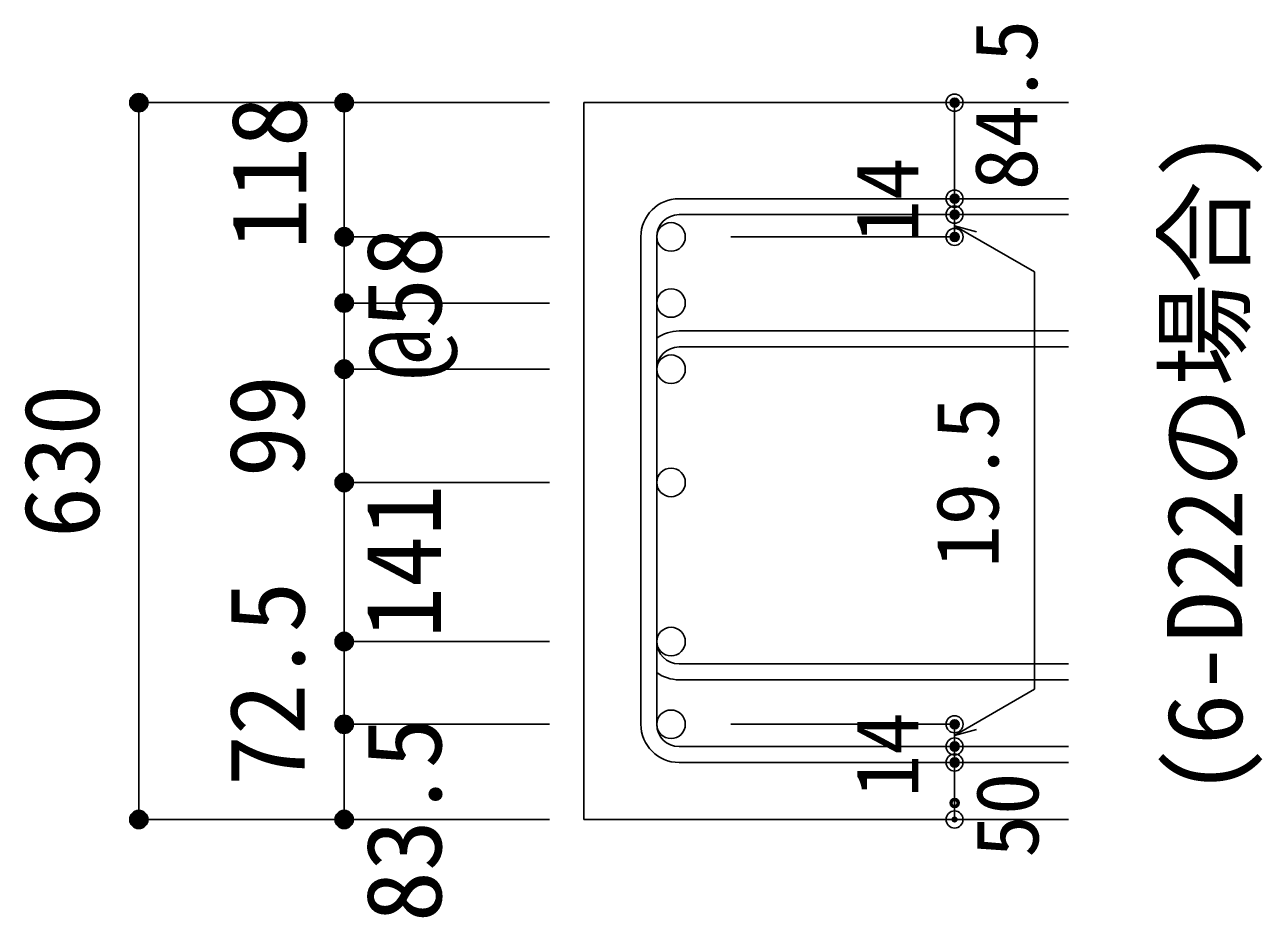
# Model space of a CAD drawing. Units: millimetres at full size, sheet at 1:30; some dimension numbers follow another scale. Extents: x -5973 to 5954, y -4195 to 4201.
# Drawn here: x 1927 to 3012, y 1435 to 2218 of the extents above; entities that cross this region are included whole.
import ezdxf
from ezdxf.enums import TextEntityAlignment as Align

# ---------------------------------------------------------------- set-up
doc = ezdxf.new("R2010")
doc.units = ezdxf.units.MM
doc.header["$LTSCALE"] = 30
doc.header["$PDMODE"] = 32
doc.header["$PDSIZE"] = 15
for name, color, linetype in [('0-1_躯体線', 2, 'Continuous'), ('0-5_基礎梁筋', 7, 'Continuous'), ('0-6_スタラップ筋', 7, 'Continuous'), ('0-7_文字', 4, 'Continuous'), ('0-D_寸法', 4, 'Continuous')]:
    doc.layers.add(name, color=color, linetype=linetype)
doc.styles.add('ＭＳ ゴシック', font='')
doc.styles.get('ＭＳ ゴシック').set_extended_font_data('MS Gothic')

msp = doc.modelspace()

# ---------------------------------------------------------------- linework, layer by layer
at = {"layer": '0-1_躯体線'}
for p, q in [((2842.44, 2149.4), (2417.44, 2149.4)), ((2417.44, 2149.4), (2417.44, 1520.9)), ((2842.44, 1520.9), (2417.44, 1520.9))]:
    msp.add_line(p, q, dxfattribs=at)
at = {"layer": '0-5_基礎梁筋', "color": 3}
for centre in [(2493.94, 2031.7), (2493.94, 1973.7), (2493.94, 1915.7), (2493.94, 1816.4), (2493.94, 1676.9), (2493.94, 1676.9), (2493.94, 1676.9), (2493.94, 1604.4), (2493.94, 1604.4), (2493.94, 1604.4)]:
    msp.add_circle(centre, 12.5, dxfattribs=at)
at = {"layer": '0-5_基礎梁筋'}
for p in [(2027.44, 2149.4), (2027.44, 1520.9)]:
    msp.add_point(p, dxfattribs=at)
at = {"layer": '0-6_スタラップ筋'}
for p, q in [((2842.44, 2065.2), (2500.94, 2065.2)), ((2842.44, 2051.2), (2500.94, 2051.2)), ((2467.44, 2031.7), (2467.44, 1604.4)), ((2481.44, 2031.7), (2481.44, 1604.4)), ((2842.44, 1949.2), (2500.94, 1949.2)), ((2842.44, 1935.2), (2500.94, 1935.2)), ((2842.44, 1657.4), (2500.94, 1657.4)), ((2842.44, 1643.4), (2500.94, 1643.4)), ((2842.44, 1584.9), (2500.94, 1584.9)), ((2842.44, 1570.9), (2500.94, 1570.9))]:
    msp.add_line(p, q, dxfattribs=at)
for centre, radius, start, end in [((2500.94, 2031.7), 33.5, 90, 180), ((2500.94, 2031.7), 19.5, 90, 180), ((2500.94, 1915.7), 33.5, 90, 125.59765), ((2500.94, 1915.7), 19.5, 90, 180), ((2500.94, 1676.9), 19.5, 180, 270), ((2500.94, 1676.9), 33.5, 234.40235, 270), ((2500.94, 1604.4), 33.5, 180, 270), ((2500.94, 1604.4), 19.5, 180, 270)]:
    msp.add_arc(centre, radius, start, end, dxfattribs=at)
at = {"layer": '0-D_寸法'}
for p, q in [((2027.44, 2149.4), (2207.44, 2149.4)), ((2027.44, 2149.4), (2207.44, 2149.4)), ((2027.44, 2149.4), (2027.44, 1520.9)), ((2207.44, 2149.4), (2387.44, 2149.4)), ((2207.44, 2149.4), (2387.44, 2149.4)), ((2207.44, 2031.7), (2207.44, 2149.4)), ((2742.44, 2051.2), (2742.44, 2065.2)), ((2742.44, 2051.2), (2742.44, 2031.7)), ((2742.44, 2041.45), (2761.76, 2036.28)), ((2742.44, 2041.45), (2812.5, 2001)), ((2207.44, 2031.7), (2387.44, 2031.7)), ((2207.44, 2031.7), (2207.44, 1948.43)), ((2742.44, 2031.7), (2546.35, 2031.7)), ((2812.5, 2001), (2812.5, 1635.1)), ((2207.44, 1973.7), (2387.44, 1973.7)), ((2207.44, 1948.43), (2207.44, 1816.4)), ((2207.44, 1915.7), (2387.44, 1915.7)), ((2207.44, 1816.4), (2387.44, 1816.4)), ((2207.44, 1816.4), (2387.44, 1816.4)), ((2207.44, 1816.4), (2387.44, 1816.4)), ((2207.44, 1816.4), (2207.44, 1520.9)), ((2207.44, 1676.9), (2387.44, 1676.9)), ((2207.44, 1676.9), (2387.44, 1676.9)), ((2207.44, 1676.9), (2387.44, 1676.9)), ((2742.44, 1594.65), (2812.5, 1635.1)), ((2207.44, 1604.4), (2387.44, 1604.4)), ((2207.44, 1604.4), (2387.44, 1604.4)), ((2207.44, 1604.4), (2387.44, 1604.4)), ((2742.44, 1604.4), (2546.35, 1604.4)), ((2742.44, 1584.9), (2742.44, 1604.4)), ((2742.44, 1594.65), (2761.76, 1599.83)), ((2742.44, 1570.9), (2742.44, 1584.9)), ((2742.44, 1520.9), (2742.44, 1570.9)), ((2027.44, 1520.9), (2207.44, 1520.9)), ((2207.44, 1520.9), (2387.44, 1520.9))]:
    msp.add_line(p, q, dxfattribs=at)
msp.add_lwpolyline([(2742.44, 2149.4), (2742.44, 2065.2), (2742.44, 2149.4)], dxfattribs=at)
for centre, radius in [((2027.44, 2149.4), 8), ((2027.44, 2149.4), 7.2), ((2027.44, 2149.4), 6.4), ((2027.44, 2149.4), 5.6), ((2027.44, 2149.4), 4.8), ((2027.44, 2149.4), 4), ((2027.44, 2149.4), 3.2), ((2027.44, 2149.4), 2.4), ((2027.44, 2149.4), 1.6), ((2027.44, 2149.4), 0.8), ((2207.44, 2149.4), 8), ((2207.44, 2149.4), 7.2), ((2207.44, 2149.4), 6.4), ((2207.44, 2149.4), 5.6), ((2207.44, 2149.4), 4.8), ((2207.44, 2149.4), 4), ((2207.44, 2149.4), 3.2), ((2207.44, 2149.4), 2.4), ((2207.44, 2149.4), 1.6), ((2207.44, 2149.4), 0.8), ((2742.44, 2149.4), 4), ((2742.44, 2149.4), 3.6), ((2742.44, 2149.4), 3.2), ((2742.44, 2149.4), 2.8), ((2742.44, 2149.4), 2.4), ((2742.44, 2149.4), 2), ((2742.44, 2149.4), 1.6), ((2742.44, 2149.4), 1.2), ((2742.44, 2149.4), 0.8), ((2742.44, 2149.4), 0.4), ((2742.44, 2065.2), 4), ((2742.44, 2065.2), 3.6), ((2742.44, 2065.2), 3.2), ((2742.44, 2065.2), 2.8), ((2742.44, 2065.2), 2.4), ((2742.44, 2065.2), 2), ((2742.44, 2065.2), 1.6), ((2742.44, 2065.2), 1.2), ((2742.44, 2065.2), 0.8), ((2742.44, 2065.2), 0.4), ((2742.44, 2051.2), 4), ((2742.44, 2051.2), 3.6), ((2742.44, 2051.2), 3.2), ((2742.44, 2051.2), 2.8), ((2742.44, 2051.2), 2.4), ((2742.44, 2051.2), 2), ((2742.44, 2051.2), 1.6), ((2742.44, 2051.2), 1.2), ((2742.44, 2051.2), 0.8), ((2742.44, 2051.2), 0.4), ((2207.44, 2031.7), 8), ((2207.44, 2031.7), 7.2), ((2207.44, 2031.7), 6.4), ((2207.44, 2031.7), 5.6), ((2207.44, 2031.7), 4.8), ((2207.44, 2031.7), 4), ((2207.44, 2031.7), 3.2), ((2207.44, 2031.7), 2.4), ((2207.44, 2031.7), 1.6), ((2207.44, 2031.7), 0.8), ((2742.44, 2031.7), 4), ((2742.44, 2031.7), 3.6), ((2742.44, 2031.7), 3.2), ((2742.44, 2031.7), 2.8), ((2742.44, 2031.7), 2.4), ((2742.44, 2031.7), 2), ((2742.44, 2031.7), 1.6), ((2742.44, 2031.7), 1.2), ((2742.44, 2031.7), 0.8), ((2742.44, 2031.7), 0.4), ((2207.44, 1973.7), 8), ((2207.44, 1973.7), 7.2), ((2207.44, 1973.7), 6.4), ((2207.44, 1973.7), 5.6), ((2207.44, 1973.7), 4.8), ((2207.44, 1973.7), 4), ((2207.44, 1973.7), 3.2), ((2207.44, 1973.7), 2.4), ((2207.44, 1973.7), 1.6), ((2207.44, 1973.7), 0.8), ((2207.44, 1915.7), 8), ((2207.44, 1915.7), 7.2), ((2207.44, 1915.7), 6.4), ((2207.44, 1915.7), 5.6), ((2207.44, 1915.7), 4.8), ((2207.44, 1915.7), 4), ((2207.44, 1915.7), 3.2), ((2207.44, 1915.7), 2.4), ((2207.44, 1915.7), 1.6), ((2207.44, 1915.7), 0.8), ((2207.44, 1816.4), 8), ((2207.44, 1816.4), 8), ((2207.44, 1816.4), 7.2), ((2207.44, 1816.4), 7.2), ((2207.44, 1816.4), 6.4), ((2207.44, 1816.4), 6.4), ((2207.44, 1816.4), 5.6), ((2207.44, 1816.4), 5.6), ((2207.44, 1816.4), 4.8), ((2207.44, 1816.4), 4.8), ((2207.44, 1816.4), 4), ((2207.44, 1816.4), 4), ((2207.44, 1816.4), 3.2), ((2207.44, 1816.4), 3.2), ((2207.44, 1816.4), 2.4), ((2207.44, 1816.4), 2.4), ((2207.44, 1816.4), 1.6), ((2207.44, 1816.4), 1.6), ((2207.44, 1816.4), 0.8), ((2207.44, 1816.4), 0.8), ((2207.44, 1676.9), 8), ((2207.44, 1676.9), 8), ((2207.44, 1676.9), 7.2), ((2207.44, 1676.9), 7.2), ((2207.44, 1676.9), 6.4), ((2207.44, 1676.9), 6.4), ((2207.44, 1676.9), 5.6), ((2207.44, 1676.9), 5.6), ((2207.44, 1676.9), 4.8), ((2207.44, 1676.9), 4.8), ((2207.44, 1676.9), 4), ((2207.44, 1676.9), 4), ((2207.44, 1676.9), 3.2), ((2207.44, 1676.9), 3.2), ((2207.44, 1676.9), 2.4), ((2207.44, 1676.9), 2.4), ((2207.44, 1676.9), 1.6), ((2207.44, 1676.9), 1.6), ((2207.44, 1676.9), 0.8), ((2207.44, 1676.9), 0.8), ((2207.44, 1604.4), 8), ((2207.44, 1604.4), 8), ((2207.44, 1604.4), 7.2), ((2207.44, 1604.4), 7.2), ((2207.44, 1604.4), 6.4), ((2207.44, 1604.4), 6.4), ((2207.44, 1604.4), 5.6), ((2207.44, 1604.4), 5.6), ((2207.44, 1604.4), 4.8), ((2207.44, 1604.4), 4.8), ((2207.44, 1604.4), 4), ((2207.44, 1604.4), 4), ((2207.44, 1604.4), 3.2), ((2207.44, 1604.4), 3.2), ((2207.44, 1604.4), 2.4), ((2207.44, 1604.4), 2.4), ((2207.44, 1604.4), 1.6), ((2207.44, 1604.4), 1.6), ((2742.44, 1604.4), 4), ((2742.44, 1604.4), 3.6), ((2742.44, 1604.4), 3.2), ((2742.44, 1604.4), 2.8), ((2742.44, 1604.4), 2.4), ((2742.44, 1604.4), 2), ((2742.44, 1604.4), 1.6), ((2742.44, 1604.4), 1.2), ((2207.44, 1604.4), 0.8), ((2207.44, 1604.4), 0.8), ((2742.44, 1604.4), 0.8), ((2742.44, 1604.4), 0.4), ((2742.44, 1584.9), 4), ((2742.44, 1584.9), 3.6), ((2742.44, 1584.9), 3.2), ((2742.44, 1584.9), 2.8), ((2742.44, 1584.9), 2.4), ((2742.44, 1584.9), 2), ((2742.44, 1584.9), 1.6), ((2742.44, 1584.9), 1.2), ((2742.44, 1584.9), 0.8), ((2742.44, 1584.9), 0.4), ((2742.44, 1570.9), 4), ((2742.44, 1570.9), 3.6), ((2742.44, 1570.9), 3.2), ((2742.44, 1570.9), 2.8), ((2742.44, 1570.9), 2.4), ((2742.44, 1570.9), 2), ((2742.44, 1570.9), 1.6), ((2742.44, 1570.9), 1.2), ((2742.44, 1570.9), 0.8), ((2742.44, 1570.9), 0.4), ((2742.44, 1535.4), 4), ((2742.44, 1535.4), 3.6), ((2742.44, 1535.4), 3.2), ((2742.44, 1535.4), 2.8), ((2742.44, 1535.4), 2.4), ((2027.44, 1520.9), 8), ((2027.44, 1520.9), 8), ((2027.44, 1520.9), 7.2), ((2027.44, 1520.9), 7.2), ((2027.44, 1520.9), 6.4), ((2027.44, 1520.9), 6.4), ((2027.44, 1520.9), 5.6), ((2027.44, 1520.9), 5.6), ((2027.44, 1520.9), 4.8), ((2027.44, 1520.9), 4.8), ((2027.44, 1520.9), 4), ((2027.44, 1520.9), 4), ((2027.44, 1520.9), 3.2), ((2027.44, 1520.9), 3.2), ((2027.44, 1520.9), 2.4), ((2027.44, 1520.9), 2.4), ((2027.44, 1520.9), 1.6), ((2027.44, 1520.9), 1.6), ((2027.44, 1520.9), 1.6), ((2027.44, 1520.9), 0.8), ((2027.44, 1520.9), 0.8), ((2027.44, 1520.9), 0.8), ((2207.44, 1520.9), 8), ((2207.44, 1520.9), 8), ((2207.44, 1520.9), 7.2), ((2207.44, 1520.9), 7.2), ((2207.44, 1520.9), 6.4), ((2207.44, 1520.9), 6.4), ((2207.44, 1520.9), 5.6), ((2207.44, 1520.9), 5.6), ((2207.44, 1520.9), 4.8), ((2207.44, 1520.9), 4.8), ((2207.44, 1520.9), 4), ((2207.44, 1520.9), 4), ((2207.44, 1520.9), 3.2), ((2207.44, 1520.9), 3.2), ((2207.44, 1520.9), 2.4), ((2207.44, 1520.9), 2.4), ((2207.44, 1520.9), 1.6), ((2207.44, 1520.9), 1.6), ((2207.44, 1520.9), 1.6), ((2207.44, 1520.9), 0.8), ((2207.44, 1520.9), 0.8), ((2207.44, 1520.9), 0.8), ((2742.44, 1520.9), 2), ((2742.44, 1520.9), 1.6), ((2742.44, 1520.9), 1.2), ((2742.44, 1520.9), 0.8), ((2742.44, 1520.9), 0.4)]:
    msp.add_circle(centre, radius, dxfattribs=at)
at = {"layer": '0-D_寸法', "color": 7}
for p in [(2027.44, 2149.4), (2207.44, 2149.4), (2742.44, 2149.4), (2742.44, 2065.2), (2742.44, 2051.2), (2207.44, 2031.7), (2207.44, 2031.7), (2742.44, 2031.7), (2207.44, 1973.7), (2207.44, 1973.7), (2207.44, 1915.7), (2207.44, 1915.7), (2207.44, 1816.4), (2207.44, 1816.4), (2207.44, 1816.4), (2207.44, 1676.9), (2207.44, 1676.9), (2207.44, 1676.9), (2207.44, 1604.4), (2207.44, 1604.4), (2207.44, 1604.4), (2742.44, 1604.4), (2742.44, 1604.4), (2742.44, 1584.9), (2742.44, 1570.9), (2027.44, 1520.9), (2027.44, 1520.9), (2027.44, 1520.9), (2207.44, 1520.9), (2207.44, 1520.9), (2207.44, 1520.9), (2742.44, 1520.9)]:
    msp.add_point(p, dxfattribs=at)

# ---------------------------------------------------------------- texts
at = {"layer": '0-7_文字', "color": 7, "style": 'ＭＳ ゴシック'}
msp.add_text('(6-D22の場合)', height=65.98, rotation=90, dxfattribs=at).set_placement((3014.32, 1541.36), align=Align.BOTTOM_LEFT)
at = {"layer": '0-D_寸法', "style": 'ＭＳ ゴシック'}
for s, height, p in [('84.5', 54.99, (2831.36, 2072.56)), ('118', 65.98, (2194.07, 2020.58)), ('14', 54.99, (2727.21, 2026.54)), ('@58', 65.98, (2312.44, 1906.2)), ('99', 65.98, (2192.21, 1820.82)), ('630', 65.98, (2012.44, 1767.65)), ('19.5', 54.99, (2797.5, 1741.4)), ('141', 65.98, (2311.97, 1679.69)), ('72.5', 65.98, (2192.55, 1550.09)), ('14', 54.99, (2727.18, 1540.22)), ('83.5', 65.98, (2312.44, 1430.9)), ('50', 54.99, (2832.44, 1487.4))]:
    msp.add_text(s, height=height, rotation=90, dxfattribs=at).set_placement(p, align=Align.BOTTOM_LEFT)

doc.saveas('drawing.dxf')
